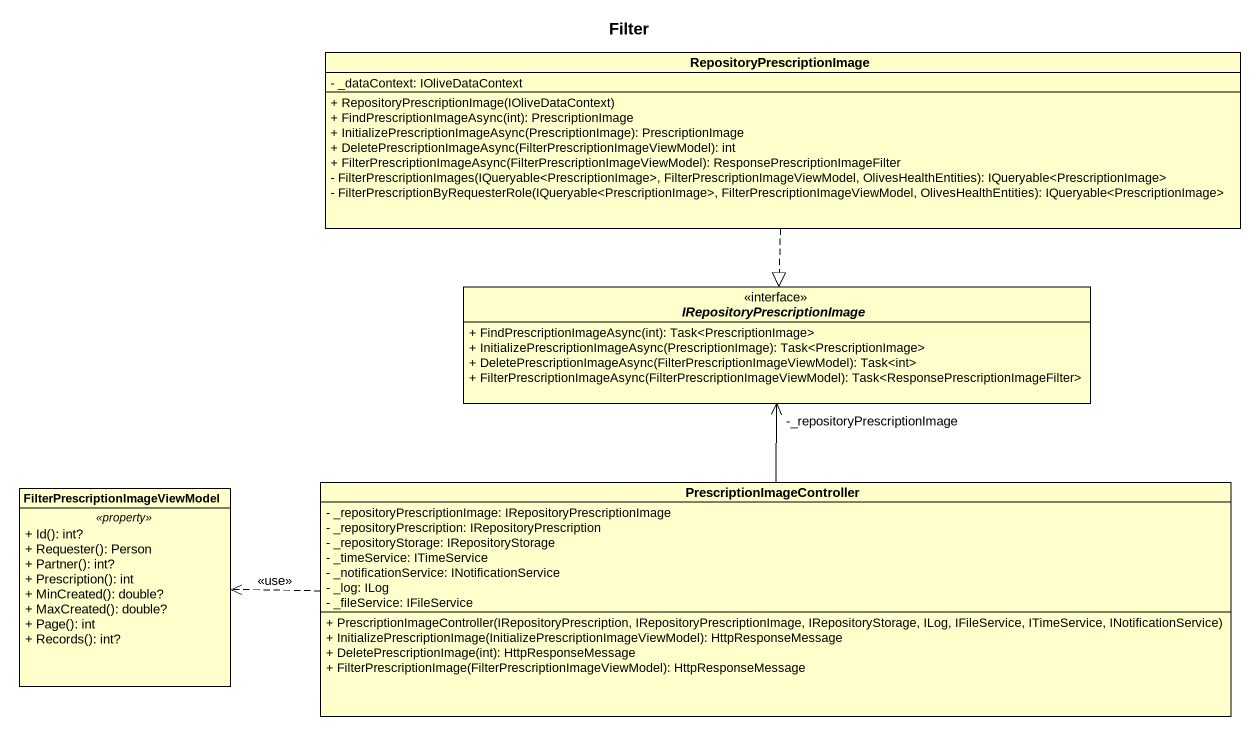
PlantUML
@startuml
title Filter
hide circle
hide empty members
skinparam classAttributeIconSize 0
class RepositoryPrescriptionImage {
  - _dataContext: IOliveDataContext
  + RepositoryPrescriptionImage(IOliveDataContext)
  + FindPrescriptionImageAsync(int): PrescriptionImage
  + InitializePrescriptionImageAsync(PrescriptionImage): PrescriptionImage
  + DeletePrescriptionImageAsync(FilterPrescriptionImageViewModel): int
  + FilterPrescriptionImageAsync(FilterPrescriptionImageViewModel): ResponsePrescriptionImageFilter
  - FilterPrescriptionImages(IQueryable<PrescriptionImage>, FilterPrescriptionImageViewModel, OlivesHealthEntities): IQueryable<PrescriptionImage>
  - FilterPrescriptionByRequesterRole(IQueryable<PrescriptionImage>, FilterPrescriptionImageViewModel, OlivesHealthEntities): IQueryable<PrescriptionImage>
}
interface IRepositoryPrescriptionImage {
  + FindPrescriptionImageAsync(int): Task<PrescriptionImage>
  + InitializePrescriptionImageAsync(PrescriptionImage): Task<PrescriptionImage>
  + DeletePrescriptionImageAsync(FilterPrescriptionImageViewModel): Task<int>
  + FilterPrescriptionImageAsync(FilterPrescriptionImageViewModel): Task<ResponsePrescriptionImageFilter>
}
class PrescriptionImageController {
  - _repositoryPrescriptionImage: IRepositoryPrescriptionImage
  - _repositoryPrescription: IRepositoryPrescription
  - _repositoryStorage: IRepositoryStorage
  - _timeService: ITimeService
  - _notificationService: INotificationService
  - _log: ILog
  - _fileService: IFileService
  + PrescriptionImageController(IRepositoryPrescription, IRepositoryPrescriptionImage, IRepositoryStorage, ILog, IFileService, ITimeService, INotificationService)
  + InitializePrescriptionImage(InitializePrescriptionImageViewModel): HttpResponseMessage
  + DeletePrescriptionImage(int): HttpResponseMessage
  + FilterPrescriptionImage(FilterPrescriptionImageViewModel): HttpResponseMessage
}
class "FilterPrescriptionImageViewModel" as FilterPrescriptionImageViewM {
  .. <<property>> ..
  + Id(): int?
  + Requester(): Person
  + Partner(): int?
  + Prescription(): int
  + MinCreated(): double?
  + MaxCreated(): double?
  + Page(): int
  + Records(): int?
}
RepositoryPrescriptionImage ..|> IRepositoryPrescriptionImage
PrescriptionImageController -up-> "-_repositoryPrescriptionImage" IRepositoryPrescriptionImage
PrescriptionImageController .left.> FilterPrescriptionImageViewM : <<use>>
@enduml
